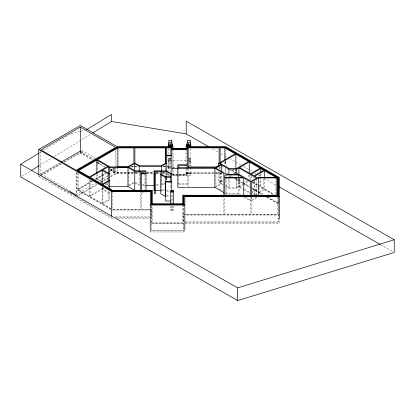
<?xml version="1.0" encoding="UTF-8"?>
<svg xmlns="http://www.w3.org/2000/svg" width="415" height="415" viewBox="0 0 415 415"><rect width="100%" height="100%" fill="white"/><g stroke="black" fill="none" stroke-linecap="round" stroke-linejoin="round"><path stroke-width="0.31" stroke-dasharray="2.08 1.56" d="M151.221 216.895L151.221 210.047M151.221 205.762L151.221 230.367L183.887 230.367L183.887 223.519L151.221 223.519M183.887 221.885L183.887 215.037M185.832 221.885L278.517 221.864L278.517 215.022L185.832 215.037M278.517 196.902L278.517 203.744L266.772 196.964M39.524 152.782L41.178 151.771M43.388 150.422L70.436 133.9M21.85 176.276L30.658 170.897M39.461 165.518L52.119 157.788M54.318 156.445L90.641 134.258M59.76 162.965L40.857 173.88L70.555 191.025M40.463 174.388L60.113 163.038M81.532 151.242L82.471 150.697L96.591 158.852M38.777 175.358L38.777 176.417L39.902 175.768M40.463 175.446L61.238 163.448M64.045 161.829L80.328 152.429L93.105 159.801M40.857 175.784L61.425 163.904M64.206 162.301L80.328 152.99L92.083 159.77M80.328 151.086L80.328 152.99L81.065 153.415L82.471 152.606L82.471 150.697M97.603 162.965L98.542 163.505L99.475 162.965M91.803 181.013L76.785 189.681L110.94 209.404M95.139 179.083L102.37 174.912M102.925 174.591L105.151 173.304M110.712 170.093L114.047 168.163M111.096 209.212L77.273 189.681L92.369 180.966M95.725 179.031L101.312 175.799M101.872 175.478L105.789 173.216M110.26 170.632L114.732 168.054M103.236 187.943L89.375 195.947L78.528 189.681L92.389 181.677M95.72 179.757L96.825 179.114L96.825 174.035M102.432 181.537L97.53 178.709L106.333 173.626M110.738 171.084L115.692 168.22M113.207 170.067L114.613 169.258L114.613 171.162L113.207 171.971L113.207 170.067L115.583 171.442L110.566 174.336M75.997 194.303L95.512 183.031M98.298 181.422L102.204 179.166M102.759 178.844L107.781 175.95M76.116 196.139L96.685 184.255M100.529 182.04L107.781 177.853M110.582 176.225L115.583 173.346L115.583 166.861M77.895 195.885L97.364 184.644M100.7 182.719L107.931 178.543M110.712 176.925L117.383 173.081L139.274 173.071M90.076 179.84L90.076 196.352L102.147 189.385L108.683 193.157M103.952 188.337L102.847 188.975L109.674 192.897M128.598 185.329L133.889 182.273M129.19 185.796L134.024 183.005M90.076 196.352L102.147 203.319L108.683 199.542L108.683 190.615M102.847 187.704L102.847 203.724L109.674 199.781L109.674 191.528M161.57 184.488L164.21 182.963M164.646 183.523L161.456 185.365L161.456 176.474M218.721 171.566L218.721 182.361L219.099 182.138L219.099 171.981M220.095 181.568L222.886 179.954M229.018 176.417L230.133 175.768M233.484 173.838L235.155 172.873L235.155 170.332M220.095 172.661L220.121 182.361L222.834 180.795M225.547 179.228L226.637 178.6M230.434 176.411L231.518 175.784M234.776 173.906L235.86 173.278L235.86 170.103M215.753 186.444L220.775 183.549L220.775 172.754M223.068 184.872L221.475 183.954L215.945 187.144L215.945 168.729M225.527 185.479L229.308 187.663L236.296 187.663L248.538 180.598M225.719 186.402L228.898 188.239L236.711 188.239L238.916 186.968L242.785 189.199M239.616 178.305L239.616 186.558L242.827 184.706M243.361 184.4L248.17 181.62M252.066 191.896L259.017 187.881M251.168 193.229L257.58 189.525M258.12 189.214L260.791 187.673L263.691 189.349L263.691 178.554M254.603 194.594L258.882 192.124M259.417 191.818L263.691 189.349M255.308 195.003L257.98 193.457M258.514 193.146L264.397 189.754L272.613 194.5M245.628 197.229L251.08 200.378L256.61 197.182M251.578 200.901L257.86 197.27M71.058 133.744L80.375 131.441M80.992 131.29L84.722 130.367M169.761 143.704L170.913 143.704M187.596 143.704L189.323 143.704M169.429 143.829L171.245 143.829M187.839 143.829L189.048 143.829M169.47 144.166L171.208 144.166M187.876 144.166L189.619 144.166M169.761 144.342L170.913 144.342M187.596 144.342L189.323 144.342M169.47 144.695L171.208 144.695M187.876 144.695L189.619 144.695M170.913 158.514L168.609 158.514L168.609 161.15L172.069 161.15M188.747 158.514L190.475 158.514L190.475 161.15L188.747 161.15M168.827 158.639L171.851 158.639M189.048 158.639L190.257 158.639M171.208 158.976L168.308 158.976L168.308 170.97M189.038 158.976L190.776 158.976L190.776 166.109M168.609 159.153L172.069 159.153M188.747 159.153L190.475 159.153M172.993 160.247L186.091 160.247M171.851 160.387L168.827 160.387L168.827 155.433M189.048 160.387L190.257 160.387L190.257 148.617M168.609 160.512L170.913 160.512M187.596 160.512L190.475 160.512M168.308 161.321L171.208 161.321M189.038 161.321L190.776 161.321M168.308 162.592L171.208 162.592M189.038 162.592L190.776 162.592M168.308 163.422L171.208 163.422M189.038 163.422L190.776 163.422M168.308 165.767L172.37 165.767M189.038 165.767L190.776 165.767M131.545 166.233L136.691 166.233M163.728 166.228L166.301 166.228M167.587 166.228L171.462 166.228M131.731 166.436L133.666 166.436M134.315 166.436L136.898 166.436M163.37 166.425L171.12 166.425M130.689 166.944L133.889 166.944M134.885 166.944L138.102 166.944M162.561 166.939L165.777 166.939L165.782 170.088M166.773 166.939L170.876 166.939M221.885 166.934L223.078 166.934M168.308 167.089L172.158 167.089M172.801 167.089L176.655 167.089M168.308 167.287L172.111 167.281M172.754 167.971L176.634 167.971M168.308 168.48L171.478 168.48M110.323 168.677L116.989 172.536L134.953 172.531M135.591 172.531L139.44 172.531M142.008 172.526L143.932 172.526M146.495 172.526L152.912 172.526M156.118 172.526L159.967 172.526M162.535 172.521L165.741 172.521M116.989 172.521L133.744 172.521M134.393 172.521L139.549 172.521M142.127 172.521L144.057 172.521M146.635 172.521L153.083 172.521M156.305 172.521L159.526 172.521M162.104 172.521L165.326 172.521M186.024 172.521L220.007 172.521M147.035 173.076L152.839 173.076M156.014 173.071L159.925 173.071M162.452 173.071L165.73 173.071M186.973 173.065L221.543 173.065M190.776 173.154L186.024 173.154L186.024 175.322L186.024 174.902M110.323 169.745L116.989 173.595L134.953 173.589M135.591 173.589L139.44 173.589M146.495 173.584L152.912 173.584M156.118 173.584L159.967 173.584M162.535 173.579L168.308 173.579L168.308 175.322L170.088 175.322M186.024 173.579L215.406 173.579M216.054 173.579L222.533 173.579M190.776 173.703L186.973 173.703L186.973 175.446L178.575 175.452M166.773 174.295L168.532 174.295M172.754 174.814L177.926 174.814M178.575 174.814L186.973 174.814M166.773 174.871L169.958 174.871M172.111 174.902L186.973 174.902M173.06 173.154L173.06 175.322L190.776 175.322L190.776 167.681M172.754 175.452L177.926 175.452M178.419 183.824L187.212 183.824M178.787 184.395L187.212 184.395M142.112 184.789L145.271 184.789M155.999 184.789L159.785 184.789M142.361 185.365L145.546 185.365M156.367 185.365L159.547 185.365M161.513 189.878L164.636 189.878M161.736 190.454L165.471 190.454M141.567 192.897L145.987 192.897M225.776 192.825L226.87 193.452L239.092 193.452L240.726 194.396M224.873 194.028L238.677 194.028L239.704 194.619M166.291 195.756L170.098 195.756M166.462 196.331L170.119 196.331M149.25 209.336L141.567 209.336L141.567 190.921M149.893 209.336L152.455 209.336M170.731 209.336L173.537 209.336M112.849 209.85L151.568 209.85M171.727 209.912L172.547 209.912M112.06 210.047L149.296 210.047M182.657 214.306L185.235 214.306M185.879 214.306L223.877 214.306L223.877 197.021M183.544 214.82L278.175 214.82L278.175 196.985M115.271 216.895L149.296 216.895M116.169 217.444L150.272 217.444M38.777 176.417L111.666 218.503L114.239 218.503M117.461 218.503L149.628 218.503M184.841 222.435L279.466 222.414M185.489 223.493L279.466 223.472L279.466 218.632M150.272 230.916L184.841 230.916M212.662 148.99L218.285 152.191M221.096 153.794L223.908 155.397M224.468 155.713L227.28 157.316M229.526 158.597L240.773 165.004M243.584 166.607L252.579 171.732M254.826 173.013L255.951 173.652M258.197 174.933L261.009 176.536M264.386 178.455L276.188 185.183M380.757 244.757L393.124 251.801M232.094 170.098L236.011 172.36M236.571 172.681L238.246 173.652M252.787 182.045L257.824 184.95M258.384 185.277L274.6 194.64M231.923 170.285L235.824 172.536M236.384 172.858L238.054 173.823M252.543 182.185L257.554 185.08M258.114 185.401L273.713 194.412M230.284 170.057L235.155 172.873M251.952 182.569L259.002 186.641M228.011 173.812L225.776 172.521L225.776 168.635M231.368 175.747L232.488 176.396M235.845 178.331L242.557 182.206M243.112 182.527L249.825 186.402M252.061 187.694L257.658 190.926M258.213 191.248L263.81 194.474M268.282 197.058L278.351 202.873M234.89 178.559L243.838 183.726M244.399 184.047L249.991 187.274M252.232 188.566L258.939 192.441M259.5 192.768L262.296 194.381M229.692 175.835L230.807 176.484M234.164 178.419L242.557 183.264M243.112 183.586L249.825 187.461M252.061 188.752L257.658 191.984M258.213 192.306L262.13 194.568M266.606 197.151L278.351 203.931M239.616 186.558L243.958 189.064M244.497 189.38L250.463 192.825M252.133 193.784L253.586 194.625M243.34 189.52L249.975 193.354M220.121 182.361L222.824 183.923M218.721 182.361L220.775 183.549M243.776 196.969L250.582 200.901M219.224 189.038L222.497 190.931M166.508 189.878L170.16 191.989M166.612 190.75L170.217 192.835M112.439 168.002L114.613 169.258M135.409 182.377L139.59 184.789M80.328 151.371L93.66 159.059M134.559 182.699L139.181 185.365L139.181 172.028M97.551 162.369L104.772 166.54M96.56 162.353L104.954 167.198M110.546 170.43L115.583 173.335M95.73 161.881L97.136 162.696M113.207 171.971L115.583 173.346M106.24 183.736L110.053 185.941M96.825 179.114L101.167 181.62M105.503 184.125L107.677 185.381L107.677 182.839M109.638 186.511L108.377 185.785L108.377 182.61M102.847 203.724L110.95 208.403M44.332 178.564L45.998 179.529M50.443 182.092L56.16 185.396M57.659 186.262L74.098 195.756M75.442 196.528L111.666 217.444L111.666 218.503M278.517 195.968L278.517 221.864M277.287 197.161L277.287 214.306L251.578 214.306L251.578 195.89M275.902 177.345L275.902 194.49M264.397 178.32L264.397 189.754M260.791 173.698L260.791 176.24M260.791 176.873L260.791 187.673M260.086 174.565L260.086 176.468M260.086 177.106L260.086 187.264M256.61 178.766L256.61 194.64M254.774 181.339L254.774 194.677M254.068 176.489L254.068 178.393M254.068 181.568L254.068 194.267M251.168 176.079L251.168 179.892M251.08 197.198L251.08 200.378M250.582 195.89L250.582 214.306L224.873 214.306L224.873 195.89M250.463 173.771L250.463 180.12M249.244 174.653L249.244 179.098M248.538 174.881L248.538 178.694M239.092 178.211L239.092 193.452M238.916 178.709L238.916 186.968M238.677 178.149L238.677 194.028M236.711 178.715L236.711 188.239M236.296 176.868L236.296 187.663M229.308 176.868L229.308 187.663M228.898 178.715L228.898 188.239M226.87 174.399L226.87 176.308M226.87 176.94L226.87 193.452M225.776 149.213L225.776 158.276M225.776 161.513L225.776 165.398M225.381 161.414L225.381 164.651M225.381 167.888L225.381 172.443M225.241 161.342L225.241 165.154M224.873 161.855L224.873 165.03M221.475 172.521L221.475 183.954M220.095 166.934L220.121 169.024M219.099 166.934L219.099 168.832M188.208 167.717L188.208 186.766M187.212 168.682L187.212 186.766M186.973 167.971L186.973 175.446M186.024 149.016L186.024 164.101M186.024 164.558L186.024 167.338M186.024 167.795L186.024 174.269L173.06 174.269L173.06 168.438M184.841 228.971L184.841 231.975L150.272 231.975L150.272 230.688M183.887 204.471L183.887 230.367M183.544 204.906L183.544 223.322L151.568 223.322L151.568 204.906M182.657 204.393L182.657 222.808L152.455 222.808L152.455 204.393M179.545 174.902L179.545 175.322M178.787 167.717L178.787 186.766M173.537 205.882L173.537 210.96L170.731 210.96L170.731 205.882M173.06 149.016L173.06 167.992M173.06 174.902L173.06 175.327M172.547 191.336L172.547 202.925M172.547 205.939L172.547 210.384L171.727 210.384L171.727 205.939M171.727 191.336L171.727 202.925M170.876 155.246L170.876 172.458M170.731 181.422L170.731 189.406M168.827 148.617L168.827 154.811M166.773 177.848L166.773 180.437M166.508 177.812L166.508 180.354M166.093 177.755L166.093 180.292M165.793 164.905L165.793 169.984M161.736 175.078L161.736 192.887M144.996 174.544L144.996 189.183M140.571 190.921L140.571 209.336L112.574 209.336L112.574 190.921M128.655 168.957L128.655 185.469M117.383 167.893L117.383 173.081M116.989 149.213L116.989 166.047M116.989 166.695L116.989 173.595M115.583 150.676L115.583 166.213M108.683 181.127L108.683 186.843M107.677 174.585L107.677 180.297M102.847 170.56L102.847 182.626M102.147 186.807L102.147 203.319M98.542 161.601L98.542 163.505M97.53 160.294L97.53 170.456M97.53 173.631L97.53 178.709M89.375 180.069L89.375 195.947M81.065 152.144L81.065 153.415M78.528 173.174L78.528 189.681M77.273 172.536L77.273 189.681M76.785 172.573L76.785 195.88M76.116 172.184L76.116 194.199M40.857 151.179L40.857 174.487"/><path stroke-width="0.62" d="M208.724 146.749L186.236 133.936L186.236 121.237L394.25 239.74L394.25 252.445L237.681 300.569L20.75 176.946L20.75 164.247L38.969 153.119M86.507 129.729L111.557 114.431L111.557 121.486L92.846 132.914M31.208 170.56L38.911 165.855M38.777 174.71L38.777 149.462L80.328 125.475L116.989 146.625L173.06 146.625L173.06 148.57M80.328 127.094L40.857 149.888L76.116 170.243L115.583 147.439L80.328 127.094L80.328 151.698M61.425 162L80.328 151.086L81.065 151.511M96.825 160.066L78.528 170.632L89.375 176.894L107.677 166.327L96.825 160.066L96.825 172.765M117.891 147.896L97.53 159.656L110.053 166.887L127.54 166.887L133.889 163.22L133.889 147.896L117.891 147.896L117.891 166.949L128.131 166.944M109.638 186.511L127.955 186.511L134.782 190.454L140.571 190.454L140.571 171.4L134.782 171.4L127.955 167.463L109.638 167.463L108.377 166.731L102.847 169.927L109.674 173.849M102.147 170.332L90.076 177.298L102.147 184.265L108.683 180.494L108.683 174.108L102.147 170.332L102.147 184.302M166.773 163.245L161.456 166.311L139.181 166.311L134.559 163.645L128.655 167.053L135.191 170.83L145.987 170.83L145.987 190.993M109.674 180.733L102.847 184.675L112.574 190.288L140.571 190.288M218.721 166.488L218.721 163.308L219.099 163.09M220.095 162.514L235.155 153.82L224.873 147.88L220.095 147.88L220.095 163.126M235.86 154.224L220.121 163.308L229.308 168.615L236.296 168.615L248.538 161.544L235.86 154.224L235.86 168.832M221.475 164.9L215.945 168.096L226.87 174.399L239.092 174.399L251.08 181.324L256.61 178.128L238.916 167.914L236.711 169.185L228.898 169.185L221.475 164.9L221.475 171.888M249.244 161.954L239.616 167.51L250.463 173.771L260.086 168.215L249.244 161.954L249.244 173.382M260.791 168.62L251.168 174.175L254.068 175.851L263.691 170.295L260.791 168.62L260.791 172.433M264.397 170.7L254.774 176.256L256.657 177.345L275.902 177.345L264.397 170.7L264.397 177.687M277.287 195.289L277.287 178.144L276.898 177.921L258.384 177.921L251.578 181.848L251.578 195.257L277.287 195.257M20.75 164.247L237.681 287.87L394.25 239.74M168.827 142.184L171.851 142.184M187.232 142.184L190.257 142.184M168.609 145.701L172.069 145.701M187.02 145.701L190.475 145.701M168.609 146.334L172.069 146.334M187.02 146.334L190.475 146.334M134.885 163.022L139.59 165.741L161.046 165.741L165.793 163.002L165.777 147.885L134.885 147.896L134.885 163.137M173.06 148.373L186.024 148.373M172.111 148.918L186.973 148.918L186.973 147.169L225.381 147.169L278.517 177.848L278.517 195.979L183.887 195.989L183.887 205.052M171.763 149.12L187.321 149.12L187.321 147.372L225.241 147.372L278.175 177.931L278.175 196.347M166.773 155.246L170.876 155.246M171.872 155.817L166.773 155.817L166.773 171.499M187.212 164.771L177.791 164.771L177.791 187.341L214.877 187.341L223.877 192.539M188.208 166.934L217.169 166.934M178.787 167.717L187.212 167.717M177.791 168.288L214.877 168.288L223.877 173.486L223.877 195.257L182.657 195.257L182.657 204.149M171.872 168.682L177.625 168.682M154.027 171.4L154.432 171.4L154.432 193.732L155.423 193.732L155.423 171.4L160.74 171.4L160.74 193.732L165.243 196.331L165.243 177.278L160.74 174.679M170.731 181.723L170.731 174.077L166.093 171.4L161.736 171.4L161.736 175.213M141.567 173.273L144.996 173.273M141.567 173.849L145.987 173.849M154.432 174.679L155.423 174.679M224.873 177.345L242.78 177.345L238.677 174.974L224.873 174.974L224.873 177.516M170.731 176.707L165.658 176.707L161.736 174.44M165.243 177.278L170.731 177.278M243.776 177.921L224.873 177.921L224.873 195.257L250.582 195.257L250.582 181.848L243.776 177.921L243.776 195.066M170.731 181.422L165.59 181.422L165.59 201.047L170.498 201.047M165.59 181.993L171.727 181.993M146.179 185.365L154.453 185.365M141.567 190.288L152.455 190.288L152.455 204.258M154.432 190.454L154.027 190.454L154.027 170.83L166.508 170.83L171.727 173.844L171.727 191.336L172.547 191.336L172.547 190.859L171.727 190.859M155.423 190.454L160.74 190.454M38.777 149.462L111.666 191.548L150.272 191.548L150.272 230.268M170.731 191.906L173.537 191.906M278.175 195.766L183.544 195.766L183.544 204.657M279.466 196.518L184.841 196.534L184.841 228.971M152.455 203.76L182.657 203.76M151.568 204.268L183.544 204.268M151.221 204.471L183.887 204.471M150.272 205.02L184.841 205.02M111.557 121.486L186.236 133.936M278.999 186.781L380.197 244.435M218.721 163.308L220.775 164.496L215.198 167.717L188.208 167.717L188.208 147.88L219.099 147.88L219.099 163.126M69.881 191.414L75.442 194.625L75.442 195.89M279.466 218.529L279.466 177.62L225.776 146.625L186.024 146.625L186.024 148.565M276.898 177.921L276.898 195.066M258.384 177.921L258.384 195.066M238.916 167.914L238.916 174.264M238.677 174.974L238.677 177.516M237.681 287.87L237.681 300.569M236.711 169.185L236.711 174.269M228.898 169.185L228.898 174.269M224.873 147.88L224.873 159.946M214.877 168.288L214.877 187.341M190.776 144.166L190.776 146.511L186.714 146.511L186.714 144.166M190.475 143.704L190.475 146.869M187.212 164.874L187.212 149.628L171.872 149.628L171.872 174.871M187.212 167.883L187.212 165.346L178.787 165.346L178.787 167.883M187.02 143.704L187.02 146.869M173.537 204.258L173.537 190.288L170.731 190.288L170.731 204.258M172.37 144.166L172.37 146.511L168.308 146.511L168.308 144.166M172.111 149.115L172.111 147.175L117.383 147.175L76.785 170.632L112.06 190.999L151.221 190.999L151.221 204.595M172.069 143.704L172.069 146.869M171.763 149.281L171.763 147.372L117.528 147.387L77.273 170.632L112.206 190.796L151.568 190.796L151.568 204.771M170.876 155.506L170.876 147.885L166.773 147.885L166.773 155.506M168.609 143.704L168.609 146.869M166.093 171.4L166.093 177.117M165.777 147.885L165.777 163.126M161.456 166.311L161.456 171.395M144.996 173.942L144.996 171.4L141.567 171.4L141.567 190.993M139.181 166.311L139.181 171.395M134.782 171.4L134.782 190.454M134.559 163.645L134.559 170.632M127.955 167.463L127.955 186.511M111.666 191.548L111.666 216.148M109.638 167.463L109.674 189.09M108.377 166.731L108.377 173.081M171.851 140.436L168.827 140.436L168.827 145.577L171.851 145.577L171.851 140.436M190.257 140.436L187.232 140.436L187.232 145.577L190.257 145.577L190.257 140.436"/></g></svg>
